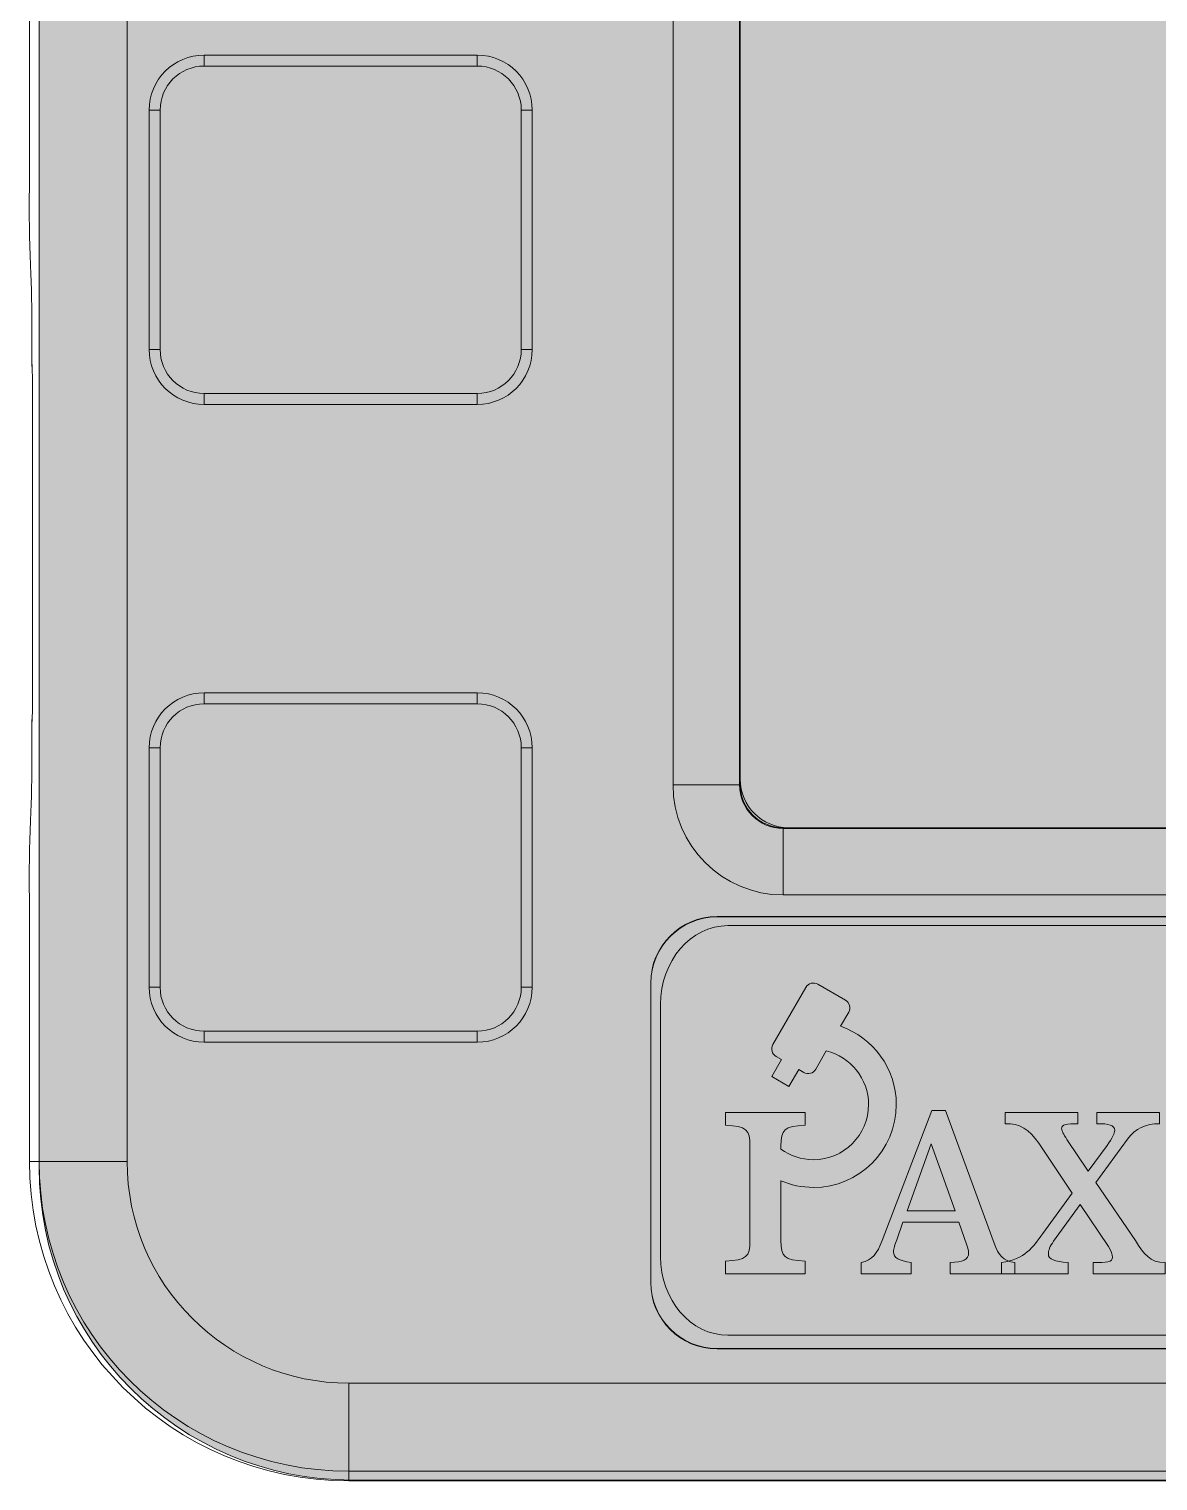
# Model space of a CAD drawing. Header units: inches. Extents: x -97 to 88, y -139 to 132.
# Drawn here: x -18.6 to 7.03, y -43.87 to -10.91 of the extents above; entities that cross this region are included whole.
import ezdxf

# ---------------------------------------------------------------- set-up
doc = ezdxf.new("R2010")
doc.units = ezdxf.units.IN
doc.header["$MEASUREMENT"] = 0
doc.layers.add('svg4583', color=7, linetype='Continuous')

# ---------------------------------------------------------------- blocks, each defined once
blk = doc.blocks.new('block 10')
at = {"layer": 'svg4583', "true_color": 0x00aeef}
h = blk.add_hatch(color=140, dxfattribs=at)
h.dxf.hatch_style = 2
edge = h.paths.add_edge_path()
edge.add_spline(control_points=[(-0.177, -33.546), (-0.177, -33.546), (0.007, -33.227), (0.007, -33.227), (0.063, -33.13), (0.029, -33.006), (-0.067, -32.951), (-0.067, -32.951), (-0.69, -32.59), (-0.69, -32.59), (-0.787, -32.535), (-0.912, -32.568), (-0.967, -32.665), (-0.967, -32.665), (-1.713, -33.957), (-1.713, -33.957), (-1.769, -34.053), (-1.735, -34.178), (-1.639, -34.233), (-1.639, -34.233), (-1.518, -34.303), (-1.518, -34.303), (-1.518, -34.303), (-1.741, -34.689), (-1.741, -34.689), (-1.741, -34.689), (-1.351, -34.914), (-1.351, -34.914), (-1.351, -34.914), (-1.128, -34.528), (-1.128, -34.528), (-1.128, -34.528), (-1.015, -34.593), (-1.015, -34.593), (-0.919, -34.649), (-0.794, -34.616), (-0.739, -34.519), (-0.739, -34.519), (-0.501, -34.107), (-0.501, -34.107), (0.049, -34.239), (0.459, -34.734), (0.459, -35.324), (0.459, -36.014), (-0.103, -36.576), (-0.793, -36.576), (-1.068, -36.576), (-1.323, -36.485), (-1.53, -36.333), (-1.53, -36.333), (-1.53, -36.266), (-1.53, -36.266), (-1.53, -35.882), (-1.457, -35.82), (-0.983, -35.792), (-0.983, -35.792), (-0.983, -35.504), (-0.983, -35.504), (-0.983, -35.504), (-2.788, -35.504), (-2.788, -35.504), (-2.788, -35.504), (-2.788, -35.792), (-2.788, -35.792), (-2.314, -35.82), (-2.235, -35.882), (-2.235, -36.266), (-2.235, -36.266), (-2.235, -38.406), (-2.235, -38.406), (-2.235, -38.789), (-2.314, -38.852), (-2.788, -38.88), (-2.788, -38.88), (-2.788, -39.167), (-2.788, -39.167), (-2.788, -39.167), (-0.983, -39.167), (-0.983, -39.167), (-0.983, -39.167), (-0.983, -38.88), (-0.983, -38.88), (-1.457, -38.852), (-1.53, -38.789), (-1.53, -38.406), (-1.53, -38.406), (-1.53, -37.054), (-1.53, -37.054), (-1.303, -37.151), (-1.054, -37.205), (-0.793, -37.205), (0.245, -37.205), (1.089, -36.361), (1.089, -35.324), (1.089, -34.502), (0.559, -33.802), (-0.177, -33.546)], knot_values=[0, 0, 0, 0, 0.352778, 0.352778, 0.352778, 0.705556, 0.705556, 0.705556, 1.058333, 1.058333, 1.058333, 1.411111, 1.411111, 1.411111, 1.763889, 1.763889, 1.763889, 2.116667, 2.116667, 2.116667, 2.469444, 2.469444, 2.469444, 2.822222, 2.822222, 2.822222, 3.175, 3.175, 3.175, 3.527778, 3.527778, 3.527778, 3.880556, 3.880556, 3.880556, 4.233333, 4.233333, 4.233333, 4.586111, 4.586111, 4.586111, 4.938889, 4.938889, 4.938889, 5.291667, 5.291667, 5.291667, 5.644444, 5.644444, 5.644444, 5.997222, 5.997222, 5.997222, 6.35, 6.35, 6.35, 6.702778, 6.702778, 6.702778, 7.055556, 7.055556, 7.055556, 7.408333, 7.408333, 7.408333, 7.761111, 7.761111, 7.761111, 8.113889, 8.113889, 8.113889, 8.466667, 8.466667, 8.466667, 8.819444, 8.819444, 8.819444, 9.172222, 9.172222, 9.172222, 9.525, 9.525, 9.525, 9.877778, 9.877778, 9.877778, 10.230556, 10.230556, 10.230556, 10.583333, 10.583333, 10.583333, 10.936111, 10.936111, 10.936111, 11.288889, 11.288889, 11.288889, 11.288889], degree=3, periodic=0)
edge.add_line((-0.177, -33.546), (-0.177, -33.546))
h = blk.add_hatch(color=140, dxfattribs=at)
h.dxf.hatch_style = 2
h.paths.add_polyline_path([(2.425, -37.735), (1.881, -36.216), (1.334, -37.735)])
edge = h.paths.add_edge_path()
edge.add_spline(control_points=[(0.292, -38.911), (0.549, -38.86), (0.655, -38.7), (0.765, -38.413), (0.765, -38.413), (1.897, -35.456), (1.897, -35.456), (1.897, -35.456), (2.208, -35.456), (2.208, -35.456), (2.208, -35.456), (3.31, -38.473), (3.31, -38.473), (3.41, -38.75), (3.511, -38.871), (3.782, -38.911), (3.782, -38.911), (3.782, -39.167), (3.782, -39.167), (3.782, -39.167), (2.309, -39.167), (2.309, -39.167), (2.309, -39.167), (2.309, -38.911), (2.309, -38.911), (2.601, -38.896), (2.731, -38.846), (2.731, -38.69), (2.731, -38.645), (2.716, -38.584), (2.691, -38.514), (2.691, -38.514), (2.51, -37.99), (2.51, -37.99), (2.51, -37.99), (1.238, -37.99), (1.238, -37.99), (1.238, -37.99), (1.097, -38.393), (1.097, -38.393), (1.057, -38.504), (1.027, -38.589), (1.027, -38.665), (1.027, -38.81), (1.147, -38.86), (1.424, -38.911), (1.424, -38.911), (1.424, -39.167), (1.424, -39.167), (1.424, -39.167), (0.292, -39.167), (0.292, -39.167), (0.292, -39.167), (0.292, -38.911), (0.292, -38.911)], knot_values=[0, 0, 0, 0, 1, 1, 1, 2, 2, 2, 3, 3, 3, 4, 4, 4, 5, 5, 5, 6, 6, 6, 7, 7, 7, 8, 8, 8, 9, 9, 9, 10, 10, 10, 11, 11, 11, 12, 12, 12, 13, 13, 13, 14, 14, 14, 15, 15, 15, 16, 16, 16, 17, 17, 17, 18, 18, 18, 18], degree=3, periodic=1)
h = blk.add_hatch(color=140, dxfattribs=at)
h.dxf.hatch_style = 2
edge = h.paths.add_edge_path()
edge.add_spline(control_points=[(3.479, -38.911), (4.017, -38.831), (4.184, -38.569), (4.415, -38.252), (4.415, -38.252), (5.084, -37.332), (5.084, -37.332), (5.084, -37.332), (4.324, -36.201), (4.324, -36.201), (4.108, -35.884), (3.887, -35.748), (3.56, -35.758), (3.56, -35.758), (3.56, -35.502), (3.56, -35.502), (3.56, -35.502), (5.214, -35.502), (5.214, -35.502), (5.214, -35.502), (5.214, -35.758), (5.214, -35.758), (4.963, -35.753), (4.842, -35.784), (4.842, -35.864), (4.842, -35.914), (4.882, -36), (4.963, -36.115), (4.963, -36.115), (5.446, -36.839), (5.446, -36.839), (5.446, -36.839), (5.873, -36.256), (5.873, -36.256), (5.994, -36.09), (6.049, -35.964), (6.049, -35.909), (6.049, -35.793), (5.913, -35.753), (5.642, -35.758), (5.642, -35.758), (5.642, -35.502), (5.642, -35.502), (5.642, -35.502), (7.065, -35.502), (7.065, -35.502), (7.065, -35.502), (7.065, -35.758), (7.065, -35.758), (6.753, -35.753), (6.512, -35.869), (6.336, -36.11), (6.336, -36.11), (5.617, -37.096), (5.617, -37.096), (5.617, -37.096), (6.517, -38.413), (6.517, -38.413), (6.723, -38.715), (6.833, -38.911), (7.196, -38.911), (7.196, -38.911), (7.196, -39.167), (7.196, -39.167), (7.196, -39.167), (5.561, -39.167), (5.561, -39.167), (5.561, -39.167), (5.561, -38.911), (5.561, -38.911), (5.868, -38.911), (5.999, -38.901), (5.999, -38.785), (5.999, -38.735), (5.969, -38.64), (5.908, -38.549), (5.908, -38.549), (5.265, -37.593), (5.265, -37.593), (5.265, -37.593), (4.661, -38.428), (4.661, -38.428), (4.576, -38.544), (4.541, -38.634), (4.541, -38.71), (4.541, -38.841), (4.681, -38.881), (4.988, -38.911), (4.988, -38.911), (4.988, -39.167), (4.988, -39.167), (4.988, -39.167), (3.479, -39.167), (3.479, -39.167), (3.479, -39.167), (3.479, -38.911), (3.479, -38.911)], knot_values=[0, 0, 0, 0, 1, 1, 1, 2, 2, 2, 3, 3, 3, 4, 4, 4, 5, 5, 5, 6, 6, 6, 7, 7, 7, 8, 8, 8, 9, 9, 9, 10, 10, 10, 11, 11, 11, 12, 12, 12, 13, 13, 13, 14, 14, 14, 15, 15, 15, 16, 16, 16, 17, 17, 17, 18, 18, 18, 19, 19, 19, 20, 20, 20, 21, 21, 21, 22, 22, 22, 23, 23, 23, 24, 24, 24, 25, 25, 25, 26, 26, 26, 27, 27, 27, 28, 28, 28, 29, 29, 29, 30, 30, 30, 31, 31, 31, 32, 32, 32, 32], degree=3, periodic=1)
at = {"layer": 'svg4583', "lineweight": 0}
blk.add_lwpolyline([(2.425, -37.735), (1.881, -36.216), (1.334, -37.735), (2.425, -37.735)], dxfattribs=at)
for points, knots in [([(-0.177, -33.546), (-0.177, -33.546), (0.007, -33.227), (0.007, -33.227), (0.063, -33.13), (0.029, -33.006), (-0.067, -32.951), (-0.067, -32.951), (-0.69, -32.59), (-0.69, -32.59), (-0.787, -32.535), (-0.912, -32.568), (-0.967, -32.665), (-0.967, -32.665), (-1.713, -33.957), (-1.713, -33.957), (-1.769, -34.053), (-1.735, -34.178), (-1.639, -34.233), (-1.639, -34.233), (-1.518, -34.303), (-1.518, -34.303), (-1.518, -34.303), (-1.741, -34.689), (-1.741, -34.689), (-1.741, -34.689), (-1.351, -34.914), (-1.351, -34.914), (-1.351, -34.914), (-1.128, -34.528), (-1.128, -34.528), (-1.128, -34.528), (-1.015, -34.593), (-1.015, -34.593), (-0.919, -34.649), (-0.794, -34.616), (-0.739, -34.519), (-0.739, -34.519), (-0.501, -34.107), (-0.501, -34.107), (0.049, -34.239), (0.459, -34.734), (0.459, -35.324), (0.459, -36.014), (-0.103, -36.576), (-0.793, -36.576), (-1.068, -36.576), (-1.323, -36.485), (-1.53, -36.333), (-1.53, -36.333), (-1.53, -36.266), (-1.53, -36.266), (-1.53, -35.882), (-1.457, -35.82), (-0.983, -35.792), (-0.983, -35.792), (-0.983, -35.504), (-0.983, -35.504), (-0.983, -35.504), (-2.788, -35.504), (-2.788, -35.504), (-2.788, -35.504), (-2.788, -35.792), (-2.788, -35.792), (-2.314, -35.82), (-2.235, -35.882), (-2.235, -36.266), (-2.235, -36.266), (-2.235, -38.406), (-2.235, -38.406), (-2.235, -38.789), (-2.314, -38.852), (-2.788, -38.88), (-2.788, -38.88), (-2.788, -39.167), (-2.788, -39.167), (-2.788, -39.167), (-0.983, -39.167), (-0.983, -39.167), (-0.983, -39.167), (-0.983, -38.88), (-0.983, -38.88), (-1.457, -38.852), (-1.53, -38.789), (-1.53, -38.406), (-1.53, -38.406), (-1.53, -37.054), (-1.53, -37.054), (-1.303, -37.151), (-1.054, -37.205), (-0.793, -37.205), (0.245, -37.205), (1.089, -36.361), (1.089, -35.324), (1.089, -34.502), (0.559, -33.802), (-0.177, -33.546)], [0, 0, 0, 0, 1, 1, 1, 2, 2, 2, 3, 3, 3, 4, 4, 4, 5, 5, 5, 6, 6, 6, 7, 7, 7, 8, 8, 8, 9, 9, 9, 10, 10, 10, 11, 11, 11, 12, 12, 12, 13, 13, 13, 14, 14, 14, 15, 15, 15, 16, 16, 16, 17, 17, 17, 18, 18, 18, 19, 19, 19, 20, 20, 20, 21, 21, 21, 22, 22, 22, 23, 23, 23, 24, 24, 24, 25, 25, 25, 26, 26, 26, 27, 27, 27, 28, 28, 28, 29, 29, 29, 30, 30, 30, 31, 31, 31, 32, 32, 32, 32]), ([(0.292, -38.911), (0.549, -38.86), (0.655, -38.7), (0.765, -38.413), (0.765, -38.413), (1.897, -35.456), (1.897, -35.456), (1.897, -35.456), (2.208, -35.456), (2.208, -35.456), (2.208, -35.456), (3.31, -38.473), (3.31, -38.473), (3.41, -38.75), (3.511, -38.871), (3.782, -38.911), (3.782, -38.911), (3.782, -39.167), (3.782, -39.167), (3.782, -39.167), (2.309, -39.167), (2.309, -39.167), (2.309, -39.167), (2.309, -38.911), (2.309, -38.911), (2.601, -38.896), (2.731, -38.846), (2.731, -38.69), (2.731, -38.645), (2.716, -38.584), (2.691, -38.514), (2.691, -38.514), (2.51, -37.99), (2.51, -37.99), (2.51, -37.99), (1.238, -37.99), (1.238, -37.99), (1.238, -37.99), (1.097, -38.393), (1.097, -38.393), (1.057, -38.504), (1.027, -38.589), (1.027, -38.665), (1.027, -38.81), (1.147, -38.86), (1.424, -38.911), (1.424, -38.911), (1.424, -39.167), (1.424, -39.167), (1.424, -39.167), (0.292, -39.167), (0.292, -39.167), (0.292, -39.167), (0.292, -38.911), (0.292, -38.911)], [0, 0, 0, 0, 1, 1, 1, 2, 2, 2, 3, 3, 3, 4, 4, 4, 5, 5, 5, 6, 6, 6, 7, 7, 7, 8, 8, 8, 9, 9, 9, 10, 10, 10, 11, 11, 11, 12, 12, 12, 13, 13, 13, 14, 14, 14, 15, 15, 15, 16, 16, 16, 17, 17, 17, 18, 18, 18, 18]), ([(3.479, -38.911), (4.017, -38.831), (4.184, -38.569), (4.415, -38.252), (4.415, -38.252), (5.084, -37.332), (5.084, -37.332), (5.084, -37.332), (4.324, -36.201), (4.324, -36.201), (4.108, -35.884), (3.887, -35.748), (3.56, -35.758), (3.56, -35.758), (3.56, -35.502), (3.56, -35.502), (3.56, -35.502), (5.214, -35.502), (5.214, -35.502), (5.214, -35.502), (5.214, -35.758), (5.214, -35.758), (4.963, -35.753), (4.842, -35.784), (4.842, -35.864), (4.842, -35.914), (4.882, -36), (4.963, -36.115), (4.963, -36.115), (5.446, -36.839), (5.446, -36.839), (5.446, -36.839), (5.873, -36.256), (5.873, -36.256), (5.994, -36.09), (6.049, -35.964), (6.049, -35.909), (6.049, -35.793), (5.913, -35.753), (5.642, -35.758), (5.642, -35.758), (5.642, -35.502), (5.642, -35.502), (5.642, -35.502), (7.065, -35.502), (7.065, -35.502), (7.065, -35.502), (7.065, -35.758), (7.065, -35.758), (6.753, -35.753), (6.512, -35.869), (6.336, -36.11), (6.336, -36.11), (5.617, -37.096), (5.617, -37.096), (5.617, -37.096), (6.517, -38.413), (6.517, -38.413), (6.723, -38.715), (6.833, -38.911), (7.196, -38.911), (7.196, -38.911), (7.196, -39.167), (7.196, -39.167), (7.196, -39.167), (5.561, -39.167), (5.561, -39.167), (5.561, -39.167), (5.561, -38.911), (5.561, -38.911), (5.868, -38.911), (5.999, -38.901), (5.999, -38.785), (5.999, -38.735), (5.969, -38.64), (5.908, -38.549), (5.908, -38.549), (5.265, -37.593), (5.265, -37.593), (5.265, -37.593), (4.661, -38.428), (4.661, -38.428), (4.576, -38.544), (4.541, -38.634), (4.541, -38.71), (4.541, -38.841), (4.681, -38.881), (4.988, -38.911), (4.988, -38.911), (4.988, -39.167), (4.988, -39.167), (4.988, -39.167), (3.479, -39.167), (3.479, -39.167), (3.479, -39.167), (3.479, -38.911), (3.479, -38.911)], [0, 0, 0, 0, 1, 1, 1, 2, 2, 2, 3, 3, 3, 4, 4, 4, 5, 5, 5, 6, 6, 6, 7, 7, 7, 8, 8, 8, 9, 9, 9, 10, 10, 10, 11, 11, 11, 12, 12, 12, 13, 13, 13, 14, 14, 14, 15, 15, 15, 16, 16, 16, 17, 17, 17, 18, 18, 18, 19, 19, 19, 20, 20, 20, 21, 21, 21, 22, 22, 22, 23, 23, 23, 24, 24, 24, 25, 25, 25, 26, 26, 26, 27, 27, 27, 28, 28, 28, 29, 29, 29, 30, 30, 30, 31, 31, 31, 32, 32, 32, 32])]:
    blk.add_open_spline(points, degree=3, knots=knots, dxfattribs=at)
blk = doc.blocks.new('block 8')
at = {"layer": 'svg4583', "color": 7, "lineweight": 5, "true_color": 0xffffff}
blk.add_open_spline([(-2.734, -31.261), (-2.734, -31.261), (68.004, -31.261), (68.004, -31.261), (68.85, -31.261), (69.535, -32.062), (69.535, -33.05), (69.535, -33.05), (69.535, -38.772), (69.535, -38.772), (69.535, -39.76), (68.85, -40.561), (68.004, -40.561), (68.004, -40.561), (-2.734, -40.561), (-2.734, -40.561), (-3.579, -40.561), (-4.265, -39.76), (-4.265, -38.772), (-4.265, -38.772), (-4.265, -33.05), (-4.265, -33.05), (-4.265, -32.062), (-3.579, -31.261), (-2.734, -31.261)], degree=3, knots=[0, 0, 0, 0, 1, 1, 1, 2, 2, 2, 3, 3, 3, 4, 4, 4, 5, 5, 5, 6, 6, 6, 7, 7, 7, 8, 8, 8, 8], dxfattribs=at)
at = {"layer": 'svg4583'}
blk.add_blockref('block 10', (0, 0), dxfattribs=at)
blk = doc.blocks.new('block 11')
at = {"layer": 'svg4583', "color": 7, "lineweight": 15, "true_color": 0xffffff}
blk.add_open_spline([(-18.533, -18.556), (-18.533, -18.556), (-18.533, -18.557), (-18.533, -18.559)], degree=3, dxfattribs=at)
blk = doc.blocks.new('block 14')
at = {"layer": 'svg4583', "color": 7, "lineweight": 15, "true_color": 0xffffff}
blk.add_lwpolyline([(-18.544, -26.626), (-18.541, -26.587), (-18.533, -26.558)], dxfattribs=at)
blk = doc.blocks.new('block 15')
at = {"layer": 'svg4583', "color": 7, "lineweight": 15, "true_color": 0xffffff}
blk.add_lwpolyline([(-18.544, -18.521), (-18.541, -18.56), (-18.532, -18.592)], dxfattribs=at)
blk = doc.blocks.new('block 16')
at = {"layer": 'svg4583', "color": 8, "lineweight": 15, "true_color": 0x808080}
blk.add_lwpolyline([(-18.533, -26.599), (-18.534, -26.608), (-18.536, -26.618)], dxfattribs=at)
blk = doc.blocks.new('block 17')
at = {"layer": 'svg4583', "color": 8, "lineweight": 15, "true_color": 0x808080}
blk.add_lwpolyline([(-18.536, -18.53), (-18.534, -18.54), (-18.534, -18.544)], dxfattribs=at)
blk = doc.blocks.new('block 22')
at = {"layer": 'svg4583', "color": 7, "lineweight": 15, "true_color": 0xffffff}
blk.add_lwpolyline([(-18.533, -26.585), (-18.533, -26.59)], dxfattribs=at)
blk = doc.blocks.new('block 25')
at = {"layer": 'svg4583', "color": 7, "lineweight": 15, "true_color": 0xffffff}
blk.add_lwpolyline([(-7.428, -27.225), (-7.178, -27.225)], dxfattribs=at)
blk = doc.blocks.new('block 26')
at = {"layer": 'svg4583', "color": 7, "lineweight": 15, "true_color": 0xffffff}
blk.add_lwpolyline([(-8.427, -25.976), (-8.427, -26.225)], dxfattribs=at)
blk = doc.blocks.new('block 59')
at = {"layer": 'svg4583', "color": 7, "lineweight": 15, "true_color": 0xffffff}
blk.add_lwpolyline([(66.818, -30.564), (-1.482, -30.564)], dxfattribs=at)
blk = doc.blocks.new('block 62')
at = {"layer": 'svg4583', "color": 7, "lineweight": 15, "true_color": 0xffffff}
blk.add_lwpolyline([(-3.982, -28.064), (-3.982, 3.936)], dxfattribs=at)
blk = doc.blocks.new('block 63')
at = {"layer": 'svg4583', "color": 7, "lineweight": 15, "true_color": 0xffffff}
blk.add_lwpolyline([(-2.982, -40.871), (68.318, -40.871)], dxfattribs=at)
blk = doc.blocks.new('block 65')
at = {"layer": 'svg4583', "color": 7, "lineweight": 15, "true_color": 0xffffff}
blk.add_lwpolyline([(68.318, -31.057), (-2.982, -31.057)], dxfattribs=at)
blk = doc.blocks.new('block 66')
at = {"layer": 'svg4583', "color": 7, "lineweight": 15, "true_color": 0xffffff}
blk.add_lwpolyline([(-4.489, -32.564), (-4.489, -39.364)], dxfattribs=at)
blk = doc.blocks.new('block 67')
at = {"layer": 'svg4583', "color": 7, "lineweight": 15, "true_color": 0xffffff}
blk.add_lwpolyline([(-16.377, 7.936), (-16.377, -36.614)], dxfattribs=at)
blk = doc.blocks.new('block 70')
at = {"layer": 'svg4583', "color": 7, "lineweight": 15, "true_color": 0xffffff}
blk.add_lwpolyline([(-11.342, -41.649), (76.678, -41.649)], dxfattribs=at)
blk = doc.blocks.new('block 75')
at = {"layer": 'svg4583', "color": 7, "lineweight": 15, "true_color": 0xffffff}
blk.add_lwpolyline([(-15.878, -32.659), (-15.878, -27.225)], dxfattribs=at)
blk = doc.blocks.new('block 76')
at = {"layer": 'svg4583', "color": 7, "lineweight": 15, "true_color": 0xffffff}
blk.add_lwpolyline([(-8.427, -33.908), (-14.629, -33.908)], dxfattribs=at)
blk = doc.blocks.new('block 77')
at = {"layer": 'svg4583', "color": 7, "lineweight": 15, "true_color": 0xffffff}
blk.add_lwpolyline([(-7.178, -27.225), (-7.178, -32.659)], dxfattribs=at)
blk = doc.blocks.new('block 78')
at = {"layer": 'svg4583', "color": 7, "lineweight": 15, "true_color": 0xffffff}
blk.add_lwpolyline([(-14.629, -25.976), (-8.427, -25.976)], dxfattribs=at)
blk = doc.blocks.new('block 79')
at = {"layer": 'svg4583', "color": 7, "lineweight": 15, "true_color": 0xffffff}
blk.add_lwpolyline([(-15.878, -18.181), (-15.878, -12.747)], dxfattribs=at)
blk = doc.blocks.new('block 80')
at = {"layer": 'svg4583', "color": 7, "lineweight": 15, "true_color": 0xffffff}
blk.add_lwpolyline([(-8.427, -19.43), (-14.629, -19.43)], dxfattribs=at)
blk = doc.blocks.new('block 81')
at = {"layer": 'svg4583', "color": 7, "lineweight": 15, "true_color": 0xffffff}
blk.add_lwpolyline([(-7.178, -12.747), (-7.178, -18.181)], dxfattribs=at)
blk = doc.blocks.new('block 82')
at = {"layer": 'svg4583', "color": 7, "lineweight": 15, "true_color": 0xffffff}
blk.add_lwpolyline([(-14.629, -11.498), (-8.427, -11.498)], dxfattribs=at)
blk = doc.blocks.new('block 101')
at = {"layer": 'svg4583', "color": 7, "lineweight": 15, "true_color": 0xffffff}
blk.add_lwpolyline([(-16.377, -36.614), (-18.597, -36.614)], dxfattribs=at)
blk = doc.blocks.new('block 102')
at = {"layer": 'svg4583', "color": 7, "lineweight": 15, "true_color": 0xffffff}
blk.add_lwpolyline([(-18.376, -36.614), (-18.376, 7.936)], dxfattribs=at)
blk = doc.blocks.new('block 106')
at = {"layer": 'svg4583', "color": 7, "lineweight": 15, "true_color": 0xffffff}
blk.add_lwpolyline([(-11.342, -41.649), (-11.342, -43.869)], dxfattribs=at)
blk = doc.blocks.new('block 108')
at = {"layer": 'svg4583', "color": 7, "lineweight": 15, "true_color": 0xffffff}
blk.add_lwpolyline([(76.678, -43.648), (-11.342, -43.648)], dxfattribs=at)
blk = doc.blocks.new('block 113')
at = {"layer": 'svg4583', "color": 7, "lineweight": 15, "true_color": 0xffffff}
blk.add_lwpolyline([(-2.473, 3.936), (-2.473, -28.064)], dxfattribs=at)
blk = doc.blocks.new('block 114')
at = {"layer": 'svg4583', "color": 7, "lineweight": 15, "true_color": 0xffffff}
blk.add_lwpolyline([(-2.456, -28.064), (-3.982, -28.064)], dxfattribs=at)
blk = doc.blocks.new('block 116')
at = {"layer": 'svg4583', "color": 7, "lineweight": 15, "true_color": 0xffffff}
blk.add_lwpolyline([(-1.482, -29.038), (-1.482, -30.564)], dxfattribs=at)
blk = doc.blocks.new('block 119')
at = {"layer": 'svg4583', "color": 7, "lineweight": 15, "true_color": 0xffffff}
blk.add_lwpolyline([(-1.482, -29.055), (66.818, -29.055)], dxfattribs=at)
blk = doc.blocks.new('block 131')
at = {"layer": 'svg4583', "color": 7, "lineweight": 15, "true_color": 0xffffff}
blk.add_lwpolyline([(-4.482, -32.564), (-4.489, -32.564)], dxfattribs=at)
blk = doc.blocks.new('block 132')
at = {"layer": 'svg4583', "color": 7, "lineweight": 15, "true_color": 0xffffff}
blk.add_lwpolyline([(-4.482, -32.564), (-4.482, -39.364)], dxfattribs=at)
blk = doc.blocks.new('block 133')
at = {"layer": 'svg4583', "color": 7, "lineweight": 15, "true_color": 0xffffff}
blk.add_lwpolyline([(-4.489, -39.364), (-4.482, -39.364)], dxfattribs=at)
blk = doc.blocks.new('block 134')
at = {"layer": 'svg4583', "color": 7, "lineweight": 15, "true_color": 0xffffff}
blk.add_lwpolyline([(-2.982, -31.057), (-2.982, -31.064)], dxfattribs=at)
blk = doc.blocks.new('block 136')
at = {"layer": 'svg4583', "color": 7, "lineweight": 15, "true_color": 0xffffff}
blk.add_lwpolyline([(68.318, -31.064), (-2.982, -31.064)], dxfattribs=at)
blk = doc.blocks.new('block 140')
at = {"layer": 'svg4583', "color": 7, "lineweight": 15, "true_color": 0xffffff}
blk.add_lwpolyline([(-2.982, -40.864), (-2.982, -40.871)], dxfattribs=at)
blk = doc.blocks.new('block 141')
at = {"layer": 'svg4583', "color": 7, "lineweight": 15, "true_color": 0xffffff}
blk.add_lwpolyline([(-2.982, -40.864), (68.318, -40.864)], dxfattribs=at)
blk = doc.blocks.new('block 143')
at = {"layer": 'svg4583', "color": 7, "lineweight": 15, "true_color": 0xffffff}
blk.add_lwpolyline([(-14.629, -19.18), (-8.427, -19.18)], dxfattribs=at)
blk = doc.blocks.new('block 144')
at = {"layer": 'svg4583', "color": 7, "lineweight": 15, "true_color": 0xffffff}
blk.add_lwpolyline([(-8.427, -19.18), (-8.427, -19.43)], dxfattribs=at)
blk = doc.blocks.new('block 145')
at = {"layer": 'svg4583', "color": 7, "lineweight": 15, "true_color": 0xffffff}
blk.add_lwpolyline([(-14.629, -19.18), (-14.629, -19.43)], dxfattribs=at)
blk = doc.blocks.new('block 148')
at = {"layer": 'svg4583', "color": 7, "lineweight": 15, "true_color": 0xffffff}
blk.add_lwpolyline([(-15.878, -32.659), (-15.628, -32.659)], dxfattribs=at)
blk = doc.blocks.new('block 149')
at = {"layer": 'svg4583', "color": 7, "lineweight": 15, "true_color": 0xffffff}
blk.add_lwpolyline([(-14.629, -33.658), (-14.629, -33.908)], dxfattribs=at)
blk = doc.blocks.new('block 150')
at = {"layer": 'svg4583', "color": 7, "lineweight": 15, "true_color": 0xffffff}
blk.add_lwpolyline([(-15.878, -27.225), (-15.628, -27.225)], dxfattribs=at)
blk = doc.blocks.new('block 151')
at = {"layer": 'svg4583', "color": 7, "lineweight": 15, "true_color": 0xffffff}
blk.add_lwpolyline([(-15.628, -27.225), (-15.628, -32.659)], dxfattribs=at)
blk = doc.blocks.new('block 152')
at = {"layer": 'svg4583', "color": 7, "lineweight": 15, "true_color": 0xffffff}
blk.add_lwpolyline([(-14.629, -33.658), (-8.427, -33.658)], dxfattribs=at)
blk = doc.blocks.new('block 153')
at = {"layer": 'svg4583', "color": 7, "lineweight": 15, "true_color": 0xffffff}
blk.add_lwpolyline([(-8.427, -33.658), (-8.427, -33.908)], dxfattribs=at)
blk = doc.blocks.new('block 154')
at = {"layer": 'svg4583', "color": 7, "lineweight": 15, "true_color": 0xffffff}
blk.add_lwpolyline([(-14.629, -25.976), (-14.629, -26.225)], dxfattribs=at)
blk = doc.blocks.new('block 155')
at = {"layer": 'svg4583', "color": 7, "lineweight": 15, "true_color": 0xffffff}
blk.add_lwpolyline([(-7.428, -32.659), (-7.178, -32.659)], dxfattribs=at)
blk = doc.blocks.new('block 156')
at = {"layer": 'svg4583', "color": 7, "lineweight": 15, "true_color": 0xffffff}
blk.add_lwpolyline([(-8.427, -26.225), (-14.629, -26.225)], dxfattribs=at)
blk = doc.blocks.new('block 157')
at = {"layer": 'svg4583', "color": 7, "lineweight": 15, "true_color": 0xffffff}
blk.add_lwpolyline([(-7.428, -32.659), (-7.428, -27.225)], dxfattribs=at)
blk = doc.blocks.new('block 159')
at = {"layer": 'svg4583', "color": 7, "lineweight": 15, "true_color": 0xffffff}
blk.add_lwpolyline([(-15.878, -12.747), (-15.628, -12.747)], dxfattribs=at)
blk = doc.blocks.new('block 160')
at = {"layer": 'svg4583', "color": 7, "lineweight": 15, "true_color": 0xffffff}
blk.add_lwpolyline([(-15.628, -12.747), (-15.628, -18.181)], dxfattribs=at)
blk = doc.blocks.new('block 161')
at = {"layer": 'svg4583', "color": 7, "lineweight": 15, "true_color": 0xffffff}
blk.add_lwpolyline([(-15.878, -18.181), (-15.628, -18.181)], dxfattribs=at)
blk = doc.blocks.new('block 162')
at = {"layer": 'svg4583', "color": 7, "lineweight": 15, "true_color": 0xffffff}
blk.add_lwpolyline([(-14.629, -11.498), (-14.629, -11.747)], dxfattribs=at)
blk = doc.blocks.new('block 163')
at = {"layer": 'svg4583', "color": 7, "lineweight": 15, "true_color": 0xffffff}
blk.add_lwpolyline([(-7.428, -18.181), (-7.178, -18.181)], dxfattribs=at)
blk = doc.blocks.new('block 164')
at = {"layer": 'svg4583', "color": 7, "lineweight": 15, "true_color": 0xffffff}
blk.add_lwpolyline([(-8.427, -11.498), (-8.427, -11.747)], dxfattribs=at)
blk = doc.blocks.new('block 165')
at = {"layer": 'svg4583', "color": 7, "lineweight": 15, "true_color": 0xffffff}
blk.add_lwpolyline([(-8.427, -11.747), (-14.629, -11.747)], dxfattribs=at)
blk = doc.blocks.new('block 166')
at = {"layer": 'svg4583', "color": 7, "lineweight": 15, "true_color": 0xffffff}
blk.add_lwpolyline([(-7.428, -18.181), (-7.428, -12.747)], dxfattribs=at)
blk = doc.blocks.new('block 167')
at = {"layer": 'svg4583', "color": 7, "lineweight": 15, "true_color": 0xffffff}
blk.add_lwpolyline([(-7.428, -12.747), (-7.178, -12.747)], dxfattribs=at)
blk = doc.blocks.new('block 170')
at = {"layer": 'svg4583', "color": 7, "lineweight": 15, "true_color": 0xffffff}
blk.add_lwpolyline([(-2.456, 3.936), (-2.456, -28.064)], dxfattribs=at)
blk = doc.blocks.new('block 171')
at = {"layer": 'svg4583', "color": 7, "lineweight": 15, "true_color": 0xffffff}
blk.add_lwpolyline([(-1.482, -29.038), (66.818, -29.038)], dxfattribs=at)
blk = doc.blocks.new('block 174')
at = {"layer": 'svg4583', "color": 7, "lineweight": 15, "true_color": 0xffffff}
blk.add_lwpolyline([(-18.597, 7.936), (-18.597, -14.574)], dxfattribs=at)
blk = doc.blocks.new('block 175')
at = {"layer": 'svg4583', "color": 7, "lineweight": 15, "true_color": 0xffffff}
blk.add_lwpolyline([(-18.597, -30.574), (-18.597, -36.614)], dxfattribs=at)
blk = doc.blocks.new('block 176')
at = {"layer": 'svg4583', "color": 7, "lineweight": 15, "true_color": 0xffffff}
blk.add_lwpolyline([(-18.544, -26.626), (-18.544, -27.334)], dxfattribs=at)
blk = doc.blocks.new('block 177')
at = {"layer": 'svg4583', "color": 7, "lineweight": 15, "true_color": 0xffffff}
blk.add_lwpolyline([(-18.536, -26.618), (-18.544, -26.626)], dxfattribs=at)
blk = doc.blocks.new('block 178')
at = {"layer": 'svg4583', "color": 7, "lineweight": 15, "true_color": 0xffffff}
blk.add_lwpolyline([(-18.528, -18.98), (-18.528, -26.168)], dxfattribs=at)
blk = doc.blocks.new('block 179')
at = {"layer": 'svg4583', "color": 7, "lineweight": 15, "true_color": 0xffffff}
blk.add_lwpolyline([(-18.544, -18.521), (-18.536, -18.53)], dxfattribs=at)
blk = doc.blocks.new('block 180')
at = {"layer": 'svg4583', "color": 7, "lineweight": 15, "true_color": 0xffffff}
blk.add_lwpolyline([(-18.544, -17.814), (-18.544, -18.521)], dxfattribs=at)
blk = doc.blocks.new('block 190')
at = {"layer": 'svg4583', "color": 7, "lineweight": 15, "true_color": 0xffffff}
blk.add_lwpolyline([(-11.342, -43.869), (48.343, -43.869)], dxfattribs=at)
blk = doc.blocks.new('block 193')
at = {"layer": 'svg4583', "color": 8, "lineweight": 15, "true_color": 0x808080}
blk.add_lwpolyline([(-18.536, -18.53), (-18.533, -18.564)], dxfattribs=at)
blk = doc.blocks.new('block 194')
at = {"layer": 'svg4583', "color": 8, "lineweight": 15, "true_color": 0x808080}
blk.add_lwpolyline([(-18.536, -26.618), (-18.533, -26.587)], dxfattribs=at)
blk = doc.blocks.new('block 197')
at = {"layer": 'svg4583', "color": 7, "lineweight": 15, "true_color": 0xffffff}
blk.add_open_spline([(-7.178, -27.225), (-7.178, -26.535), (-7.737, -25.976), (-8.427, -25.976)], degree=3, dxfattribs=at)
blk = doc.blocks.new('block 198')
at = {"layer": 'svg4583', "color": 7, "lineweight": 15, "true_color": 0xffffff}
blk.add_open_spline([(-7.428, -27.225), (-7.427, -26.673), (-7.875, -26.226), (-8.427, -26.225)], degree=3, dxfattribs=at)
blk = doc.blocks.new('block 216')
at = {"layer": 'svg4583', "color": 7, "lineweight": 15, "true_color": 0xffffff}
blk.add_open_spline([(-3.982, -28.064), (-3.982, -29.445), (-2.863, -30.564), (-1.482, -30.564)], degree=3, dxfattribs=at)
blk = doc.blocks.new('block 217')
at = {"layer": 'svg4583', "color": 7, "lineweight": 15, "true_color": 0xffffff}
blk.add_open_spline([(-4.489, -39.364), (-4.489, -40.196), (-3.814, -40.871), (-2.982, -40.871)], degree=3, dxfattribs=at)
blk = doc.blocks.new('block 220')
at = {"layer": 'svg4583', "color": 7, "lineweight": 15, "true_color": 0xffffff}
blk.add_open_spline([(-2.982, -31.057), (-3.814, -31.057), (-4.489, -31.732), (-4.489, -32.564)], degree=3, dxfattribs=at)
blk = doc.blocks.new('block 224')
at = {"layer": 'svg4583', "color": 7, "lineweight": 15, "true_color": 0xffffff}
blk.add_open_spline([(-16.377, -36.614), (-16.377, -39.394), (-14.123, -41.649), (-11.342, -41.649)], degree=3, dxfattribs=at)
blk = doc.blocks.new('block 230')
at = {"layer": 'svg4583', "color": 7, "lineweight": 15, "true_color": 0xffffff}
blk.add_open_spline([(-14.629, -25.976), (-15.319, -25.975), (-15.878, -26.535), (-15.878, -27.225)], degree=3, dxfattribs=at)
blk = doc.blocks.new('block 231')
at = {"layer": 'svg4583', "color": 7, "lineweight": 15, "true_color": 0xffffff}
blk.add_open_spline([(-15.878, -32.659), (-15.878, -33.349), (-15.319, -33.908), (-14.629, -33.908)], degree=3, dxfattribs=at)
blk = doc.blocks.new('block 232')
at = {"layer": 'svg4583', "color": 7, "lineweight": 15, "true_color": 0xffffff}
blk.add_open_spline([(-8.427, -33.908), (-7.737, -33.908), (-7.178, -33.349), (-7.178, -32.659)], degree=3, dxfattribs=at)
blk = doc.blocks.new('block 233')
at = {"layer": 'svg4583', "color": 7, "lineweight": 15, "true_color": 0xffffff}
blk.add_open_spline([(-14.629, -11.498), (-15.319, -11.497), (-15.878, -12.057), (-15.878, -12.747)], degree=3, dxfattribs=at)
blk = doc.blocks.new('block 234')
at = {"layer": 'svg4583', "color": 7, "lineweight": 15, "true_color": 0xffffff}
blk.add_open_spline([(-15.878, -18.181), (-15.878, -18.871), (-15.319, -19.43), (-14.629, -19.43)], degree=3, dxfattribs=at)
blk = doc.blocks.new('block 235')
at = {"layer": 'svg4583', "color": 7, "lineweight": 15, "true_color": 0xffffff}
blk.add_open_spline([(-8.427, -19.43), (-7.737, -19.43), (-7.178, -18.871), (-7.178, -18.181)], degree=3, dxfattribs=at)
blk = doc.blocks.new('block 236')
at = {"layer": 'svg4583', "color": 7, "lineweight": 15, "true_color": 0xffffff}
blk.add_open_spline([(-7.178, -12.747), (-7.178, -12.057), (-7.737, -11.498), (-8.427, -11.498)], degree=3, dxfattribs=at)
blk = doc.blocks.new('block 246')
at = {"layer": 'svg4583', "color": 7, "lineweight": 15, "true_color": 0xffffff}
blk.add_open_spline([(-18.376, -36.614), (-18.376, -40.499), (-15.227, -43.648), (-11.342, -43.648)], degree=3, dxfattribs=at)
blk = doc.blocks.new('block 250')
at = {"layer": 'svg4583', "color": 7, "lineweight": 15, "true_color": 0xffffff}
blk.add_open_spline([(-2.473, -28.064), (-2.473, -28.611), (-2.029, -29.055), (-1.482, -29.055)], degree=3, dxfattribs=at)
blk = doc.blocks.new('block 257')
at = {"layer": 'svg4583', "color": 7, "lineweight": 15, "true_color": 0xffffff}
blk.add_open_spline([(-4.482, -39.364), (-4.482, -40.192), (-3.81, -40.864), (-2.982, -40.864)], degree=3, dxfattribs=at)
blk = doc.blocks.new('block 258')
at = {"layer": 'svg4583', "color": 7, "lineweight": 15, "true_color": 0xffffff}
blk.add_open_spline([(-2.982, -31.064), (-3.81, -31.064), (-4.482, -31.735), (-4.482, -32.564)], degree=3, dxfattribs=at)
blk = doc.blocks.new('block 260')
at = {"layer": 'svg4583', "color": 7, "lineweight": 15, "true_color": 0xffffff}
blk.add_open_spline([(-15.628, -32.659), (-15.629, -33.211), (-15.181, -33.658), (-14.629, -33.658)], degree=3, dxfattribs=at)
blk = doc.blocks.new('block 261')
at = {"layer": 'svg4583', "color": 7, "lineweight": 15, "true_color": 0xffffff}
blk.add_open_spline([(-14.629, -26.225), (-15.181, -26.225), (-15.628, -26.673), (-15.628, -27.225)], degree=3, dxfattribs=at)
blk = doc.blocks.new('block 262')
at = {"layer": 'svg4583', "color": 7, "lineweight": 15, "true_color": 0xffffff}
blk.add_open_spline([(-8.427, -33.658), (-7.875, -33.658), (-7.428, -33.211), (-7.428, -32.659)], degree=3, dxfattribs=at)
blk = doc.blocks.new('block 265')
at = {"layer": 'svg4583', "color": 7, "lineweight": 15, "true_color": 0xffffff}
blk.add_open_spline([(-15.628, -18.181), (-15.629, -18.733), (-15.181, -19.18), (-14.629, -19.18)], degree=3, dxfattribs=at)
blk = doc.blocks.new('block 266')
at = {"layer": 'svg4583', "color": 7, "lineweight": 15, "true_color": 0xffffff}
blk.add_open_spline([(-14.629, -11.747), (-15.181, -11.747), (-15.628, -12.195), (-15.628, -12.747)], degree=3, dxfattribs=at)
blk = doc.blocks.new('block 267')
at = {"layer": 'svg4583', "color": 7, "lineweight": 15, "true_color": 0xffffff}
blk.add_open_spline([(-8.427, -19.18), (-7.875, -19.18), (-7.428, -18.733), (-7.428, -18.181)], degree=3, dxfattribs=at)
blk = doc.blocks.new('block 268')
at = {"layer": 'svg4583', "color": 7, "lineweight": 15, "true_color": 0xffffff}
blk.add_open_spline([(-7.428, -12.747), (-7.427, -12.195), (-7.875, -11.748), (-8.427, -11.747)], degree=3, dxfattribs=at)
blk = doc.blocks.new('block 271')
at = {"layer": 'svg4583', "color": 7, "lineweight": 15, "true_color": 0xffffff}
blk.add_open_spline([(-2.456, -28.064), (-2.456, -28.602), (-2.02, -29.038), (-1.482, -29.038)], degree=3, dxfattribs=at)
blk = doc.blocks.new('block 274')
at = {"layer": 'svg4583', "color": 7, "lineweight": 15, "true_color": 0xffffff}
blk.add_open_spline([(-18.544, -17.814), (-18.538, -17.316), (-18.546, -16.817), (-18.569, -16.319)], degree=3, dxfattribs=at)
blk = doc.blocks.new('block 275')
at = {"layer": 'svg4583', "color": 7, "lineweight": 15, "true_color": 0xffffff}
blk.add_open_spline([(-18.597, -14.574), (-18.604, -15.156), (-18.595, -15.738), (-18.569, -16.319)], degree=3, dxfattribs=at)
blk = doc.blocks.new('block 276')
at = {"layer": 'svg4583', "color": 7, "lineweight": 15, "true_color": 0xffffff}
blk.add_open_spline([(-18.569, -28.829), (-18.595, -29.41), (-18.604, -29.992), (-18.597, -30.574)], degree=3, dxfattribs=at)
blk = doc.blocks.new('block 277')
at = {"layer": 'svg4583', "color": 7, "lineweight": 15, "true_color": 0xffffff}
blk.add_open_spline([(-18.569, -28.829), (-18.546, -28.331), (-18.538, -27.832), (-18.544, -27.334)], degree=3, dxfattribs=at)
blk = doc.blocks.new('block 278')
at = {"layer": 'svg4583', "color": 7, "lineweight": 15, "true_color": 0xffffff}
blk.add_open_spline([(-18.533, -26.599), (-18.528, -26.455), (-18.527, -26.311), (-18.528, -26.168)], degree=3, dxfattribs=at)
blk = doc.blocks.new('block 279')
at = {"layer": 'svg4583', "color": 7, "lineweight": 15, "true_color": 0xffffff}
blk.add_open_spline([(-18.528, -18.98), (-18.527, -18.835), (-18.529, -18.689), (-18.534, -18.544)], degree=3, dxfattribs=at)
blk = doc.blocks.new('block 282')
at = {"layer": 'svg4583', "color": 7, "lineweight": 15, "true_color": 0xffffff}
blk.add_open_spline([(-18.597, -36.614), (-18.597, -40.621), (-15.349, -43.869), (-11.342, -43.869)], degree=3, dxfattribs=at)
blk = doc.blocks.new('block 6')
at = {"layer": 'svg4583', "true_color": 0x00aae7}
h = blk.add_hatch(color=140, dxfattribs=at)
h.dxf.hatch_style = 2
edge = h.paths.add_edge_path()
edge.add_spline(control_points=[(76.832, -43.848), (76.832, -43.848), (-11.276, -43.848), (-11.276, -43.848), (-15.197, -43.848), (-18.376, -40.669), (-18.376, -36.748), (-18.376, -36.748), (-18.376, 8.09), (-18.376, 8.09), (-18.376, 12.012), (-15.197, 15.191), (-11.276, 15.191), (-11.276, 15.191), (76.832, 15.191), (76.832, 15.191), (80.754, 15.191), (83.933, 12.012), (83.933, 8.09), (83.933, 8.09), (83.933, -36.748), (83.933, -36.748), (83.933, -40.669), (80.754, -43.848), (76.832, -43.848)], knot_values=[0, 0, 0, 0, 1, 1, 1, 2, 2, 2, 3, 3, 3, 4, 4, 4, 5, 5, 5, 6, 6, 6, 7, 7, 7, 8, 8, 8, 8], degree=3, periodic=1)
at = {"layer": 'svg4583', "lineweight": 0}
for points in [[(76.832, -43.848), (76.832, -43.848), (-11.276, -43.848), (-11.276, -43.848), (-15.197, -43.848), (-18.376, -40.669), (-18.376, -36.748), (-18.376, -36.748), (-18.376, 8.09), (-18.376, 8.09), (-18.376, 12.012), (-15.197, 15.191), (-11.276, 15.191), (-11.276, 15.191), (76.832, 15.191), (76.832, 15.191), (80.754, 15.191), (83.933, 12.012), (83.933, 8.09), (83.933, 8.09), (83.933, -36.748), (83.933, -36.748), (83.933, -40.669), (80.754, -43.848), (76.832, -43.848)], [(66.695, -29.038), (66.695, -29.038), (-1.358, -29.038), (-1.358, -29.038), (-1.965, -29.038), (-2.456, -28.546), (-2.456, -27.94), (-2.456, -27.94), (-2.456, 3.83), (-2.456, 3.83), (-2.456, 4.436), (-1.965, 4.927), (-1.358, 4.927), (-1.358, 4.927), (66.695, 4.927), (66.695, 4.927), (67.301, 4.927), (67.792, 4.436), (67.792, 3.83), (67.792, 3.83), (67.792, -27.94), (67.792, -27.94), (67.792, -28.546), (67.301, -29.038), (66.695, -29.038)]]:
    blk.add_open_spline(points, degree=3, knots=[0, 0, 0, 0, 1, 1, 1, 2, 2, 2, 3, 3, 3, 4, 4, 4, 5, 5, 5, 6, 6, 6, 7, 7, 7, 8, 8, 8, 8], dxfattribs=at)
at = {"layer": 'svg4583'}
for name in ['block 174', 'block 102', 'block 67', 'block 62', 'block 113', 'block 170', 'block 233', 'block 82', 'block 162', 'block 164', 'block 236', 'block 266', 'block 165', 'block 268', 'block 79', 'block 159', 'block 160', 'block 166', 'block 167', 'block 81', 'block 275', 'block 274', 'block 180', 'block 161', 'block 234', 'block 265', 'block 235', 'block 267', 'block 163', 'block 15', 'block 179', 'block 17', 'block 193', 'block 279', 'block 11', 'block 178', 'block 143', 'block 145', 'block 80', 'block 144', 'block 230', 'block 78', 'block 154', 'block 26', 'block 197', 'block 278', 'block 261', 'block 156', 'block 198', 'block 14', 'block 177', 'block 176', 'block 194', 'block 16', 'block 22', 'block 277', 'block 75', 'block 150', 'block 151', 'block 25', 'block 157', 'block 77', 'block 114', 'block 216', 'block 250', 'block 271', 'block 276', 'block 116', 'block 171', 'block 119', 'block 175', 'block 59', 'block 220', 'block 258', 'block 8', 'block 65', 'block 134', 'block 136', 'block 66', 'block 131', 'block 132', 'block 148', 'block 231', 'block 260', 'block 232', 'block 262', 'block 155', 'block 149', 'block 152', 'block 76', 'block 153', 'block 101', 'block 282', 'block 246', 'block 224', 'block 133', 'block 217', 'block 257', 'block 140', 'block 141', 'block 63', 'block 70', 'block 106', 'block 108', 'block 190']:
    blk.add_blockref(name, (0, 0), dxfattribs=at)

msp = doc.modelspace()

# ---------------------------------------------------------------- block references
at = {"layer": 'svg4583'}
msp.add_blockref('block 6', (0, 0), dxfattribs=at)

doc.saveas('drawing.dxf')
